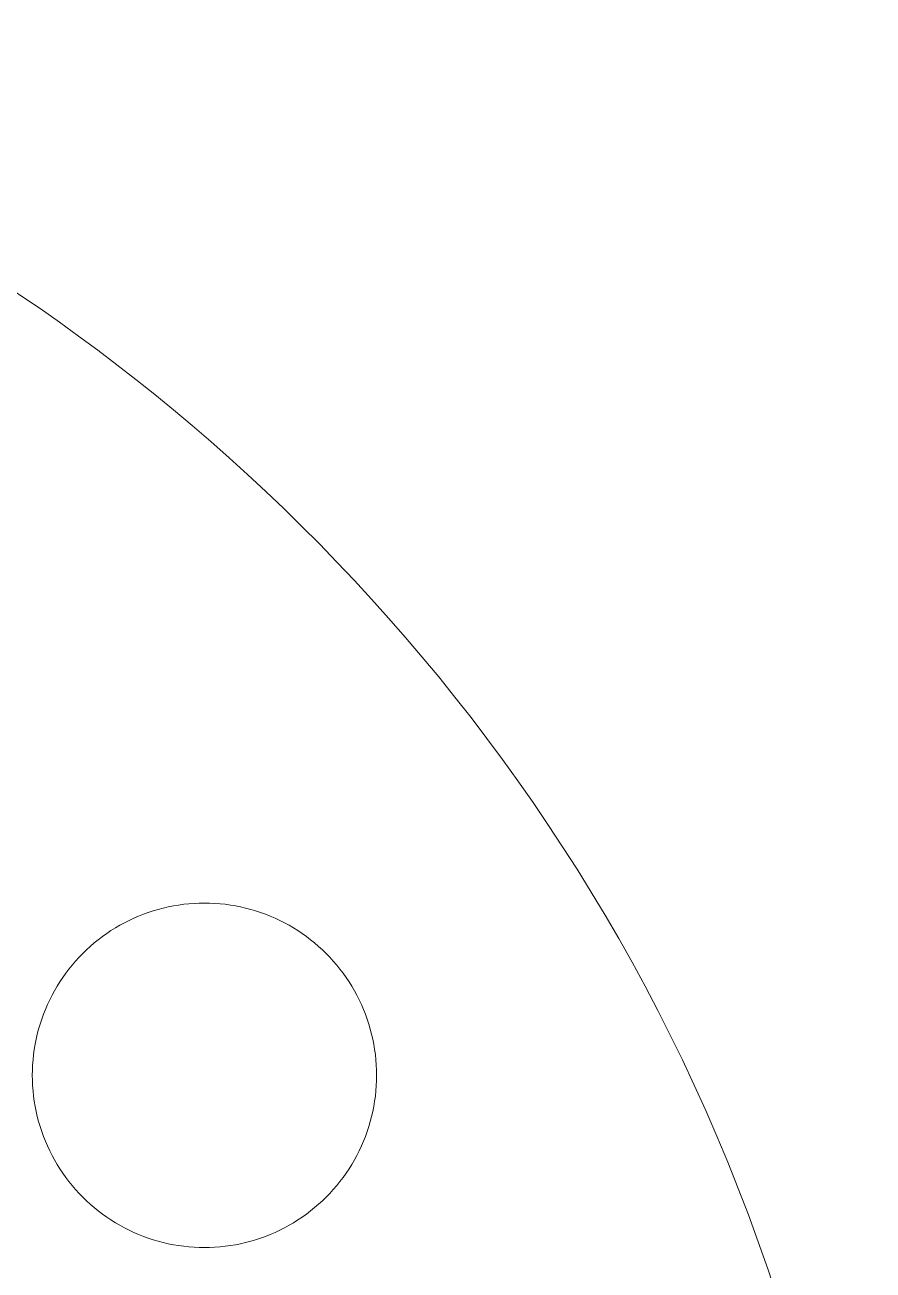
# Model space of a CAD drawing. Header units: millimetres. Extents: x -265 to 308, y -361 to 246.
# Drawn here: x 123.4 to 177.6, y 8 to 87.5 of the extents above; entities that cross this region are included whole.
import ezdxf

# ---------------------------------------------------------------- set-up
doc = ezdxf.new("R2010")
doc.units = ezdxf.units.MM
doc.header["$MEASUREMENT"] = 0
doc.layers.add('Layer 1', color=7, linetype='Continuous')

msp = doc.modelspace()

# ---------------------------------------------------------------- linework, layer by layer
at = {"layer": 'Layer 1', "lineweight": 9}
for points, knots in [([(176.4115, -52.0856), (176.4115, -52.0856), (154.8402, -52.0856), (154.8402, -52.0856), (154.8402, -52.0856), (154.8402, -52.0856), (154.8402, -52.0856), (154.8402, -52.0856), (154.8402, -52.0856), (154.8402, -52.0856), (154.8402, -56.5855), (154.8402, -56.5855), (154.8402, -56.5855), (154.8402, -56.5855), (119.8402, -56.5855), (119.8402, -56.5855), (119.8402, -56.5855), (119.8402, -56.5855), (119.8402, -52.0856), (119.8402, -52.0856), (119.8402, -52.0856), (119.8402, -52.0856), (119.8402, -52.0856), (119.8402, -52.0856), (119.8402, -52.0856), (119.8402, -52.0856), (88.4726, -52.0856), (88.4726, -52.0856), (88.4726, -52.0856), (88.4726, -52.0856), (88.4726, -52.0856), (88.4726, -52.0856), (88.4726, -52.0856), (106.4712, -36.9159), (114.4577, -12.9439), (109.1536, 9.9894), (109.1536, 9.9894), (103.8495, 32.9227), (86.4406, 50.8796), (63.6091, 56.606), (63.6091, 56.606), (63.6091, 56.606), (63.6091, 56.606), (63.6091, 56.606), (63.6091, 56.606), (58.0731, 59.678), (54.7308, 65.5982), (54.9605, 71.9253), (54.9605, 71.9253), (55.1902, 78.2524), (59.028, 83.9492), (64.7723, 86.6117), (64.7723, 86.6117), (64.7723, 86.6117), (64.7723, 86.6117), (64.7723, 86.6117), (64.7723, 86.6117), (64.7723, 86.6117), (65.7051, 86.797), (65.7051, 86.797), (65.7051, 86.797), (65.7051, 86.797), (66.6539, 86.9607), (66.6539, 86.9607), (66.6539, 86.9607), (66.6539, 86.9607), (67.6182, 87.1031), (67.6182, 87.1031), (67.6182, 87.1031), (67.6182, 87.1031), (68.5978, 87.2239), (68.5978, 87.2239), (68.5978, 87.2239), (68.5978, 87.2239), (69.5923, 87.3234), (69.5923, 87.3234), (69.5923, 87.3234), (69.5923, 87.3234), (70.6011, 87.4014), (70.6011, 87.4014), (70.6011, 87.4014), (70.6011, 87.4014), (71.6239, 87.4582), (71.6239, 87.4582), (71.6239, 87.4582), (71.6239, 87.4582), (72.6603, 87.4937), (72.6603, 87.4937), (72.6603, 87.4937), (72.6603, 87.4937), (73.7098, 87.5078), (73.7098, 87.5078), (73.7098, 87.5078), (73.7098, 87.5078), (74.7722, 87.5008), (74.7722, 87.5008), (74.7722, 87.5008), (74.7722, 87.5008), (75.847, 87.4726), (75.847, 87.4726), (75.847, 87.4726), (75.847, 87.4726), (76.9337, 87.4231), (76.9337, 87.4231), (76.9337, 87.4231), (76.9337, 87.4231), (78.032, 87.3527), (78.032, 87.3527), (78.032, 87.3527), (78.032, 87.3527), (79.1415, 87.261), (79.1415, 87.261), (79.1415, 87.261), (79.1415, 87.261), (80.2617, 87.1485), (80.2617, 87.1485), (80.2617, 87.1485), (80.2617, 87.1485), (81.3923, 87.0148), (81.3923, 87.0148), (81.3923, 87.0148), (81.3923, 87.0148), (82.5329, 86.8603), (82.5329, 86.8603), (82.5329, 86.8603), (82.5329, 86.8603), (83.683, 86.6847), (83.683, 86.6847), (83.683, 86.6847), (83.683, 86.6847), (84.8422, 86.4883), (84.8422, 86.4883), (84.8422, 86.4883), (84.8422, 86.4883), (86.0102, 86.2709), (86.0102, 86.2709), (86.0102, 86.2709), (86.0102, 86.2709), (87.1865, 86.0329), (87.1865, 86.0329), (87.1865, 86.0329), (87.1865, 86.0329), (88.3708, 85.7739), (88.3708, 85.7739), (88.3708, 85.7739), (88.3708, 85.7739), (89.5626, 85.4943), (89.5626, 85.4943), (89.5626, 85.4943), (89.5626, 85.4943), (90.7615, 85.194), (90.7615, 85.194), (90.7615, 85.194), (90.7615, 85.194), (91.9672, 84.8729), (91.9672, 84.8729), (91.9672, 84.8729), (91.9672, 84.8729), (93.1791, 84.5312), (93.1791, 84.5312), (93.1791, 84.5312), (93.1791, 84.5312), (94.397, 84.169), (94.397, 84.169), (94.397, 84.169), (94.397, 84.169), (95.6204, 83.786), (95.6204, 83.786), (95.6204, 83.786), (95.6204, 83.786), (96.8489, 83.3827), (96.8489, 83.3827), (96.8489, 83.3827), (96.8489, 83.3827), (98.0821, 82.9588), (98.0821, 82.9588), (98.0821, 82.9588), (98.0821, 82.9588), (99.3196, 82.5144), (99.3196, 82.5144), (99.3196, 82.5144), (99.3196, 82.5144), (100.561, 82.0497), (100.561, 82.0497), (100.561, 82.0497), (100.561, 82.0497), (101.806, 81.5646), (101.806, 81.5646), (101.806, 81.5646), (101.806, 81.5646), (103.0539, 81.0591), (103.0539, 81.0591), (103.0539, 81.0591), (103.0539, 81.0591), (104.3046, 80.5333), (104.3046, 80.5333), (104.3046, 80.5333), (104.3046, 80.5333), (105.5575, 79.9872), (105.5575, 79.9872), (105.5575, 79.9872), (105.5575, 79.9872), (106.8123, 79.4209), (106.8123, 79.4209), (106.8123, 79.4209), (106.8123, 79.4209), (108.0686, 78.8344), (108.0686, 78.8344), (108.0686, 78.8344), (108.0686, 78.8344), (109.326, 78.2277), (109.326, 78.2277), (109.326, 78.2277), (109.326, 78.2277), (110.584, 77.6009), (110.584, 77.6009), (110.584, 77.6009), (110.584, 77.6009), (111.8423, 76.954), (111.8423, 76.954), (111.8423, 76.954), (111.8423, 76.954), (113.1004, 76.287), (113.1004, 76.287), (113.1004, 76.287), (113.1004, 76.287), (114.358, 75.6001), (114.358, 75.6001), (114.358, 75.6001), (114.358, 75.6001), (115.6145, 74.8931), (115.6145, 74.8931), (115.6145, 74.8931), (115.6145, 74.8931), (116.8698, 74.1662), (116.8698, 74.1662), (116.8698, 74.1662), (116.8698, 74.1662), (118.1233, 73.4195), (118.1233, 73.4195), (118.1233, 73.4195), (118.1233, 73.4195), (119.3747, 72.6527), (119.3747, 72.6527), (119.3747, 72.6527), (119.3747, 72.6527), (120.6234, 71.8662), (120.6234, 71.8662), (120.6234, 71.8662), (120.6234, 71.8662), (121.8692, 71.0598), (121.8692, 71.0598), (121.8692, 71.0598), (121.8692, 71.0598), (123.1116, 70.2338), (123.1116, 70.2338), (123.1116, 70.2338), (123.1116, 70.2338), (124.3503, 69.388), (124.3503, 69.388), (124.3503, 69.388), (124.3503, 69.388), (125.5847, 68.5225), (125.5847, 68.5225), (125.5847, 68.5225), (125.5847, 68.5225), (126.8146, 67.6374), (126.8146, 67.6374), (126.8146, 67.6374), (126.8146, 67.6374), (128.0394, 66.7326), (128.0394, 66.7326), (128.0394, 66.7326), (128.0394, 66.7326), (129.2588, 65.8083), (129.2588, 65.8083), (129.2588, 65.8083), (129.2588, 65.8083), (130.4725, 64.8643), (130.4725, 64.8643), (130.4725, 64.8643), (130.4725, 64.8643), (131.6799, 63.9009), (131.6799, 63.9009), (131.6799, 63.9009), (131.6799, 63.9009), (132.8808, 62.9181), (132.8808, 62.9181), (132.8808, 62.9181), (132.8808, 62.9181), (134.0746, 61.9158), (134.0746, 61.9158), (134.0746, 61.9158), (134.0746, 61.9158), (135.261, 60.8941), (135.261, 60.8941), (135.261, 60.8941), (135.261, 60.8941), (136.4396, 59.8531), (136.4396, 59.8531), (136.4396, 59.8531), (136.4396, 59.8531), (137.6099, 58.7926), (137.6099, 58.7926), (137.6099, 58.7926), (137.6099, 58.7926), (138.7717, 57.7129), (138.7717, 57.7129), (138.7717, 57.7129), (138.7717, 57.7129), (139.9243, 56.614), (139.9243, 56.614), (139.9243, 56.614), (139.9243, 56.614), (141.0676, 55.4959), (141.0676, 55.4959), (141.0676, 55.4959), (141.0676, 55.4959), (142.201, 54.3585), (142.201, 54.3585), (142.201, 54.3585), (142.201, 54.3585), (143.3241, 53.202), (143.3241, 53.202), (143.3241, 53.202), (143.3241, 53.202), (144.4366, 52.0265), (144.4366, 52.0265), (144.4366, 52.0265), (144.4366, 52.0265), (145.5381, 50.8319), (145.5381, 50.8319), (145.5381, 50.8319), (145.5381, 50.8319), (146.628, 49.6183), (146.628, 49.6183), (146.628, 49.6183), (146.628, 49.6183), (147.7062, 48.3856), (147.7062, 48.3856), (147.7062, 48.3856), (147.7062, 48.3856), (148.772, 47.1339), (148.772, 47.1339), (148.772, 47.1339), (148.772, 47.1339), (149.8252, 45.8634), (149.8252, 45.8634), (149.8252, 45.8634), (149.8252, 45.8634), (150.8653, 44.574), (150.8653, 44.574), (150.8653, 44.574), (150.8653, 44.574), (151.8919, 43.2658), (151.8919, 43.2658), (151.8919, 43.2658), (151.8919, 43.2658), (152.9046, 41.9386), (152.9046, 41.9386), (152.9046, 41.9386), (152.9046, 41.9386), (153.9031, 40.5928), (153.9031, 40.5928), (153.9031, 40.5928), (153.9031, 40.5928), (154.8869, 39.2282), (154.8869, 39.2282), (154.8869, 39.2282), (154.8869, 39.2282), (155.8555, 37.8449), (155.8555, 37.8449), (155.8555, 37.8449), (155.8555, 37.8449), (156.8087, 36.4429), (156.8087, 36.4429), (156.8087, 36.4429), (156.8087, 36.4429), (157.746, 35.0224), (157.746, 35.0224), (157.746, 35.0224), (157.746, 35.0224), (158.6669, 33.5832), (158.6669, 33.5832), (158.6669, 33.5832), (158.6669, 33.5832), (159.5711, 32.1254), (159.5711, 32.1254), (159.5711, 32.1254), (159.5711, 32.1254), (160.4582, 30.6492), (160.4582, 30.6492), (160.4582, 30.6492), (160.4582, 30.6492), (161.3278, 29.1544), (161.3278, 29.1544), (161.3278, 29.1544), (161.3278, 29.1544), (162.1795, 27.6413), (162.1795, 27.6413), (162.1795, 27.6413), (162.1795, 27.6413), (163.0128, 26.1096), (163.0128, 26.1096), (163.0128, 26.1096), (163.0128, 26.1096), (163.8274, 24.5596), (163.8274, 24.5596), (163.8274, 24.5596), (163.8274, 24.5596), (164.6229, 22.9914), (164.6229, 22.9914), (164.6229, 22.9914), (164.6229, 22.9914), (165.3989, 21.4047), (165.3989, 21.4047), (165.3989, 21.4047), (165.3989, 21.4047), (166.1548, 19.7998), (166.1548, 19.7998), (166.1548, 19.7998), (166.1548, 19.7998), (166.8904, 18.1768), (166.8904, 18.1768), (166.8904, 18.1768), (166.8904, 18.1768), (167.6053, 16.5354), (167.6053, 16.5354), (167.6053, 16.5354), (167.6053, 16.5354), (168.2991, 14.876), (168.2991, 14.876), (168.2991, 14.876), (168.2991, 14.876), (168.9712, 13.1984), (168.9712, 13.1984), (168.9712, 13.1984), (168.9712, 13.1984), (169.6214, 11.5028), (169.6214, 11.5028), (169.6214, 11.5028), (169.6214, 11.5028), (170.2492, 9.7891), (170.2492, 9.7891), (170.2492, 9.7891), (170.2492, 9.7891), (170.8542, 8.0574), (170.8542, 8.0574), (170.8542, 8.0574), (170.8542, 8.0574), (171.4361, 6.3078), (171.4361, 6.3078), (171.4361, 6.3078), (171.4361, 6.3078), (171.9944, 4.5402), (171.9944, 4.5402), (171.9944, 4.5402), (171.9944, 4.5402), (172.5287, 2.7547), (172.5287, 2.7547), (172.5287, 2.7547), (172.5287, 2.7547), (173.0386, 0.9513), (173.0386, 0.9513), (173.0386, 0.9513), (173.0386, 0.9513), (173.5237, -0.87), (173.5237, -0.87), (173.5237, -0.87), (173.5237, -0.87), (173.9837, -2.709), (173.9837, -2.709), (173.9837, -2.709), (173.9837, -2.709), (174.418, -4.5657), (174.418, -4.5657), (174.418, -4.5657), (174.418, -4.5657), (174.8263, -6.44), (174.8263, -6.44), (174.8263, -6.44), (174.8263, -6.44), (175.2082, -8.3323), (175.2082, -8.3323), (175.2082, -8.3323), (175.2082, -8.3323), (175.5633, -10.242), (175.5633, -10.242), (175.5633, -10.242), (175.5633, -10.242), (175.8911, -12.1693), (175.8911, -12.1693), (175.8911, -12.1693), (175.8911, -12.1693), (176.1914, -14.1142), (176.1914, -14.1142), (176.1914, -14.1142), (176.1914, -14.1142), (176.4636, -16.0768), (176.4636, -16.0768), (176.4636, -16.0768), (176.4636, -16.0768), (176.7074, -18.0567), (176.7074, -18.0567), (176.7074, -18.0567), (176.7074, -18.0567), (176.9223, -20.0541), (176.9223, -20.0541), (176.9223, -20.0541), (176.9223, -20.0541), (177.108, -22.0689), (177.108, -22.0689), (177.108, -22.0689), (177.108, -22.0689), (177.2641, -24.1012), (177.2641, -24.1012), (177.2641, -24.1012), (177.2641, -24.1012), (177.3901, -26.1508), (177.3901, -26.1508), (177.3901, -26.1508), (177.3901, -26.1508), (177.4856, -28.2177), (177.4856, -28.2177), (177.4856, -28.2177), (177.4856, -28.2177), (177.5503, -30.3019), (177.5503, -30.3019), (177.5503, -30.3019), (177.5503, -30.3019), (177.5838, -32.4032), (177.5838, -32.4032), (177.5838, -32.4032), (177.5838, -32.4032), (177.5856, -34.5218), (177.5856, -34.5218), (177.5856, -34.5218), (177.5856, -34.5218), (177.5553, -36.6575), (177.5553, -36.6575), (177.5553, -36.6575), (177.5553, -36.6575), (177.4925, -38.8105), (177.4925, -38.8105), (177.4925, -38.8105), (177.4925, -38.8105), (177.397, -40.9805), (177.397, -40.9805), (177.397, -40.9805), (177.397, -40.9805), (177.2681, -43.1675), (177.2681, -43.1675), (177.2681, -43.1675), (177.2681, -43.1675), (177.1055, -45.3716), (177.1055, -45.3716), (177.1055, -45.3716), (177.1055, -45.3716), (176.9087, -47.5927), (176.9087, -47.5927), (176.9087, -47.5927), (176.9087, -47.5927), (176.6776, -49.8307), (176.6776, -49.8307), (176.6776, -49.8307), (176.6776, -49.8307), (176.4115, -52.0856), (176.4115, -52.0856)], [0, 0, 0, 0, 0.006993, 0.006993, 0.006993, 0.006993, 0.013986, 0.013986, 0.013986, 0.013986, 0.020979, 0.020979, 0.020979, 0.020979, 0.027972, 0.027972, 0.027972, 0.027972, 0.034965, 0.034965, 0.034965, 0.034965, 0.041958, 0.041958, 0.041958, 0.041958, 0.048951, 0.048951, 0.048951, 0.048951, 0.0559441, 0.0559441, 0.0559441, 0.0559441, 0.0629371, 0.0629371, 0.0629371, 0.0629371, 0.0699301, 0.0699301, 0.0699301, 0.0699301, 0.0769231, 0.0769231, 0.0769231, 0.0769231, 0.0839161, 0.0839161, 0.0839161, 0.0839161, 0.0909091, 0.0909091, 0.0909091, 0.0909091, 0.0979021, 0.0979021, 0.0979021, 0.0979021, 0.1048951, 0.1048951, 0.1048951, 0.1048951, 0.1118881, 0.1118881, 0.1118881, 0.1118881, 0.1188811, 0.1188811, 0.1188811, 0.1188811, 0.1258741, 0.1258741, 0.1258741, 0.1258741, 0.1328671, 0.1328671, 0.1328671, 0.1328671, 0.1398601, 0.1398601, 0.1398601, 0.1398601, 0.1468531, 0.1468531, 0.1468531, 0.1468531, 0.1538462, 0.1538462, 0.1538462, 0.1538462, 0.1608392, 0.1608392, 0.1608392, 0.1608392, 0.1678322, 0.1678322, 0.1678322, 0.1678322, 0.1748252, 0.1748252, 0.1748252, 0.1748252, 0.1818182, 0.1818182, 0.1818182, 0.1818182, 0.1888112, 0.1888112, 0.1888112, 0.1888112, 0.1958042, 0.1958042, 0.1958042, 0.1958042, 0.2027972, 0.2027972, 0.2027972, 0.2027972, 0.2097902, 0.2097902, 0.2097902, 0.2097902, 0.2167832, 0.2167832, 0.2167832, 0.2167832, 0.2237762, 0.2237762, 0.2237762, 0.2237762, 0.2307692, 0.2307692, 0.2307692, 0.2307692, 0.2377622, 0.2377622, 0.2377622, 0.2377622, 0.2447552, 0.2447552, 0.2447552, 0.2447552, 0.2517483, 0.2517483, 0.2517483, 0.2517483, 0.2587413, 0.2587413, 0.2587413, 0.2587413, 0.2657343, 0.2657343, 0.2657343, 0.2657343, 0.2727273, 0.2727273, 0.2727273, 0.2727273, 0.2797203, 0.2797203, 0.2797203, 0.2797203, 0.2867133, 0.2867133, 0.2867133, 0.2867133, 0.2937063, 0.2937063, 0.2937063, 0.2937063, 0.3006993, 0.3006993, 0.3006993, 0.3006993, 0.3076923, 0.3076923, 0.3076923, 0.3076923, 0.3146853, 0.3146853, 0.3146853, 0.3146853, 0.3216783, 0.3216783, 0.3216783, 0.3216783, 0.3286713, 0.3286713, 0.3286713, 0.3286713, 0.3356643, 0.3356643, 0.3356643, 0.3356643, 0.3426573, 0.3426573, 0.3426573, 0.3426573, 0.3496503, 0.3496503, 0.3496503, 0.3496503, 0.3566434, 0.3566434, 0.3566434, 0.3566434, 0.3636364, 0.3636364, 0.3636364, 0.3636364, 0.3706294, 0.3706294, 0.3706294, 0.3706294, 0.3776224, 0.3776224, 0.3776224, 0.3776224, 0.3846154, 0.3846154, 0.3846154, 0.3846154, 0.3916084, 0.3916084, 0.3916084, 0.3916084, 0.3986014, 0.3986014, 0.3986014, 0.3986014, 0.4055944, 0.4055944, 0.4055944, 0.4055944, 0.4125874, 0.4125874, 0.4125874, 0.4125874, 0.4195804, 0.4195804, 0.4195804, 0.4195804, 0.4265734, 0.4265734, 0.4265734, 0.4265734, 0.4335664, 0.4335664, 0.4335664, 0.4335664, 0.4405594, 0.4405594, 0.4405594, 0.4405594, 0.4475524, 0.4475524, 0.4475524, 0.4475524, 0.4545455, 0.4545455, 0.4545455, 0.4545455, 0.4615385, 0.4615385, 0.4615385, 0.4615385, 0.4685315, 0.4685315, 0.4685315, 0.4685315, 0.4755245, 0.4755245, 0.4755245, 0.4755245, 0.4825175, 0.4825175, 0.4825175, 0.4825175, 0.4895105, 0.4895105, 0.4895105, 0.4895105, 0.4965035, 0.4965035, 0.4965035, 0.4965035, 0.5034965, 0.5034965, 0.5034965, 0.5034965, 0.5104895, 0.5104895, 0.5104895, 0.5104895, 0.5174825, 0.5174825, 0.5174825, 0.5174825, 0.5244755, 0.5244755, 0.5244755, 0.5244755, 0.5314685, 0.5314685, 0.5314685, 0.5314685, 0.5384615, 0.5384615, 0.5384615, 0.5384615, 0.5454545, 0.5454545, 0.5454545, 0.5454545, 0.5524476, 0.5524476, 0.5524476, 0.5524476, 0.5594406, 0.5594406, 0.5594406, 0.5594406, 0.5664336, 0.5664336, 0.5664336, 0.5664336, 0.5734266, 0.5734266, 0.5734266, 0.5734266, 0.5804196, 0.5804196, 0.5804196, 0.5804196, 0.5874126, 0.5874126, 0.5874126, 0.5874126, 0.5944056, 0.5944056, 0.5944056, 0.5944056, 0.6013986, 0.6013986, 0.6013986, 0.6013986, 0.6083916, 0.6083916, 0.6083916, 0.6083916, 0.6153846, 0.6153846, 0.6153846, 0.6153846, 0.6223776, 0.6223776, 0.6223776, 0.6223776, 0.6293706, 0.6293706, 0.6293706, 0.6293706, 0.6363636, 0.6363636, 0.6363636, 0.6363636, 0.6433566, 0.6433566, 0.6433566, 0.6433566, 0.6503497, 0.6503497, 0.6503497, 0.6503497, 0.6573427, 0.6573427, 0.6573427, 0.6573427, 0.6643357, 0.6643357, 0.6643357, 0.6643357, 0.6713287, 0.6713287, 0.6713287, 0.6713287, 0.6783217, 0.6783217, 0.6783217, 0.6783217, 0.6853147, 0.6853147, 0.6853147, 0.6853147, 0.6923077, 0.6923077, 0.6923077, 0.6923077, 0.6993007, 0.6993007, 0.6993007, 0.6993007, 0.7062937, 0.7062937, 0.7062937, 0.7062937, 0.7132867, 0.7132867, 0.7132867, 0.7132867, 0.7202797, 0.7202797, 0.7202797, 0.7202797, 0.7272727, 0.7272727, 0.7272727, 0.7272727, 0.7342657, 0.7342657, 0.7342657, 0.7342657, 0.7412587, 0.7412587, 0.7412587, 0.7412587, 0.7482517, 0.7482517, 0.7482517, 0.7482517, 0.7552448, 0.7552448, 0.7552448, 0.7552448, 0.7622378, 0.7622378, 0.7622378, 0.7622378, 0.7692308, 0.7692308, 0.7692308, 0.7692308, 0.7762238, 0.7762238, 0.7762238, 0.7762238, 0.7832168, 0.7832168, 0.7832168, 0.7832168, 0.7902098, 0.7902098, 0.7902098, 0.7902098, 0.7972028, 0.7972028, 0.7972028, 0.7972028, 0.8041958, 0.8041958, 0.8041958, 0.8041958, 0.8111888, 0.8111888, 0.8111888, 0.8111888, 0.8181818, 0.8181818, 0.8181818, 0.8181818, 0.8251748, 0.8251748, 0.8251748, 0.8251748, 0.8321678, 0.8321678, 0.8321678, 0.8321678, 0.8391608, 0.8391608, 0.8391608, 0.8391608, 0.8461538, 0.8461538, 0.8461538, 0.8461538, 0.8531469, 0.8531469, 0.8531469, 0.8531469, 0.8601399, 0.8601399, 0.8601399, 0.8601399, 0.8671329, 0.8671329, 0.8671329, 0.8671329, 0.8741259, 0.8741259, 0.8741259, 0.8741259, 0.8811189, 0.8811189, 0.8811189, 0.8811189, 0.8881119, 0.8881119, 0.8881119, 0.8881119, 0.8951049, 0.8951049, 0.8951049, 0.8951049, 0.9020979, 0.9020979, 0.9020979, 0.9020979, 0.9090909, 0.9090909, 0.9090909, 0.9090909, 0.9160839, 0.9160839, 0.9160839, 0.9160839, 0.9230769, 0.9230769, 0.9230769, 0.9230769, 0.9300699, 0.9300699, 0.9300699, 0.9300699, 0.9370629, 0.9370629, 0.9370629, 0.9370629, 0.9440559, 0.9440559, 0.9440559, 0.9440559, 0.951049, 0.951049, 0.951049, 0.951049, 0.958042, 0.958042, 0.958042, 0.958042, 0.965035, 0.965035, 0.965035, 0.965035, 0.972028, 0.972028, 0.972028, 0.972028, 0.979021, 0.979021, 0.979021, 0.979021, 0.986014, 0.986014, 0.986014, 0.986014, 1, 1, 1, 1]), ([(145.857, 20.425), (145.857, 20.425), (145.852, 20.7571), (145.852, 20.7571), (145.852, 20.7571), (145.852, 20.7571), (145.837, 21.089), (145.837, 21.089), (145.837, 21.089), (145.837, 21.089), (145.8119, 21.4204), (145.8119, 21.4204), (145.8119, 21.4204), (145.8119, 21.4204), (145.7768, 21.7508), (145.7768, 21.7508), (145.7768, 21.7508), (145.7768, 21.7508), (145.7318, 22.08), (145.7318, 22.08), (145.7318, 22.08), (145.7318, 22.08), (145.6769, 22.4077), (145.6769, 22.4077), (145.6769, 22.4077), (145.6769, 22.4077), (145.612, 22.7335), (145.612, 22.7335), (145.612, 22.7335), (145.612, 22.7335), (145.5374, 23.0574), (145.5374, 23.0574), (145.5374, 23.0574), (145.5374, 23.0574), (145.453, 23.3788), (145.453, 23.3788), (145.453, 23.3788), (145.453, 23.3788), (145.3589, 23.6974), (145.3589, 23.6974), (145.3589, 23.6974), (145.3589, 23.6974), (145.2554, 24.0131), (145.2554, 24.0131), (145.2554, 24.0131), (145.2554, 24.0131), (145.1422, 24.3256), (145.1422, 24.3256), (145.1422, 24.3256), (145.1422, 24.3256), (145.0197, 24.6344), (145.0197, 24.6344), (145.0197, 24.6344), (145.0197, 24.6344), (144.8879, 24.9395), (144.8879, 24.9395), (144.8879, 24.9395), (144.8879, 24.9395), (144.747, 25.2404), (144.747, 25.2404), (144.747, 25.2404), (144.747, 25.2404), (144.597, 25.5369), (144.597, 25.5369), (144.597, 25.5369), (144.597, 25.5369), (144.4382, 25.8288), (144.4382, 25.8288), (144.4382, 25.8288), (144.4382, 25.8288), (144.2706, 26.1156), (144.2706, 26.1156), (144.2706, 26.1156), (144.2706, 26.1156), (144.0945, 26.3974), (144.0945, 26.3974), (144.0945, 26.3974), (144.0945, 26.3974), (143.9098, 26.6736), (143.9098, 26.6736), (143.9098, 26.6736), (143.9098, 26.6736), (143.717, 26.9442), (143.717, 26.9442), (143.717, 26.9442), (143.717, 26.9442), (143.516, 27.2088), (143.516, 27.2088), (143.516, 27.2088), (143.516, 27.2088), (143.3072, 27.4673), (143.3072, 27.4673), (143.3072, 27.4673), (143.3072, 27.4673), (143.0906, 27.7193), (143.0906, 27.7193), (143.0906, 27.7193), (143.0906, 27.7193), (142.8666, 27.9646), (142.8666, 27.9646), (142.8666, 27.9646), (142.8666, 27.9646), (142.6352, 28.203), (142.6352, 28.203), (142.6352, 28.203), (142.6352, 28.203), (142.3967, 28.4345), (142.3967, 28.4345), (142.3967, 28.4345), (142.3967, 28.4345), (142.1514, 28.6585), (142.1514, 28.6585), (142.1514, 28.6585), (142.1514, 28.6585), (141.8994, 28.875), (141.8994, 28.875), (141.8994, 28.875), (141.8994, 28.875), (141.6409, 29.0839), (141.6409, 29.0839), (141.6409, 29.0839), (141.6409, 29.0839), (141.3763, 29.2848), (141.3763, 29.2848), (141.3763, 29.2848), (141.3763, 29.2848), (141.1058, 29.4777), (141.1058, 29.4777), (141.1058, 29.4777), (141.1058, 29.4777), (140.8295, 29.6624), (140.8295, 29.6624), (140.8295, 29.6624), (140.8295, 29.6624), (140.5477, 29.8385), (140.5477, 29.8385), (140.5477, 29.8385), (140.5477, 29.8385), (140.2609, 30.0061), (140.2609, 30.0061), (140.2609, 30.0061), (140.2609, 30.0061), (139.969, 30.1649), (139.969, 30.1649), (139.969, 30.1649), (139.969, 30.1649), (139.6725, 30.3148), (139.6725, 30.3148), (139.6725, 30.3148), (139.6725, 30.3148), (139.3716, 30.4558), (139.3716, 30.4558), (139.3716, 30.4558), (139.3716, 30.4558), (139.0666, 30.5875), (139.0666, 30.5875), (139.0666, 30.5875), (139.0666, 30.5875), (138.7577, 30.7101), (138.7577, 30.7101), (138.7577, 30.7101), (138.7577, 30.7101), (138.4452, 30.8233), (138.4452, 30.8233), (138.4452, 30.8233), (138.4452, 30.8233), (138.1296, 30.9268), (138.1296, 30.9268), (138.1296, 30.9268), (138.1296, 30.9268), (137.8109, 31.0209), (137.8109, 31.0209), (137.8109, 31.0209), (137.8109, 31.0209), (137.4895, 31.1052), (137.4895, 31.1052), (137.4895, 31.1052), (137.4895, 31.1052), (137.1657, 31.18), (137.1657, 31.18), (137.1657, 31.18), (137.1657, 31.18), (136.8398, 31.2448), (136.8398, 31.2448), (136.8398, 31.2448), (136.8398, 31.2448), (136.5121, 31.2997), (136.5121, 31.2997), (136.5121, 31.2997), (136.5121, 31.2997), (136.1829, 31.3447), (136.1829, 31.3447), (136.1829, 31.3447), (136.1829, 31.3447), (135.8525, 31.3798), (135.8525, 31.3798), (135.8525, 31.3798), (135.8525, 31.3798), (135.5212, 31.4048), (135.5212, 31.4048), (135.5212, 31.4048), (135.5212, 31.4048), (135.1893, 31.4199), (135.1893, 31.4199), (135.1893, 31.4199), (135.1893, 31.4199), (134.857, 31.425), (134.857, 31.425), (134.857, 31.425), (134.857, 31.425), (134.5248, 31.4199), (134.5248, 31.4199), (134.5248, 31.4199), (134.5248, 31.4199), (134.1929, 31.4048), (134.1929, 31.4048), (134.1929, 31.4048), (134.1929, 31.4048), (133.8616, 31.3798), (133.8616, 31.3798), (133.8616, 31.3798), (133.8616, 31.3798), (133.5311, 31.3447), (133.5311, 31.3447), (133.5311, 31.3447), (133.5311, 31.3447), (133.2019, 31.2997), (133.2019, 31.2997), (133.2019, 31.2997), (133.2019, 31.2997), (132.8743, 31.2448), (132.8743, 31.2448), (132.8743, 31.2448), (132.8743, 31.2448), (132.5483, 31.18), (132.5483, 31.18), (132.5483, 31.18), (132.5483, 31.18), (132.2245, 31.1052), (132.2245, 31.1052), (132.2245, 31.1052), (132.2245, 31.1052), (131.9032, 31.0209), (131.9032, 31.0209), (131.9032, 31.0209), (131.9032, 31.0209), (131.5845, 30.9268), (131.5845, 30.9268), (131.5845, 30.9268), (131.5845, 30.9268), (131.2688, 30.8233), (131.2688, 30.8233), (131.2688, 30.8233), (131.2688, 30.8233), (130.9563, 30.7101), (130.9563, 30.7101), (130.9563, 30.7101), (130.9563, 30.7101), (130.6475, 30.5875), (130.6475, 30.5875), (130.6475, 30.5875), (130.6475, 30.5875), (130.3425, 30.4558), (130.3425, 30.4558), (130.3425, 30.4558), (130.3425, 30.4558), (130.0416, 30.3148), (130.0416, 30.3148), (130.0416, 30.3148), (130.0416, 30.3148), (129.7451, 30.1649), (129.7451, 30.1649), (129.7451, 30.1649), (129.7451, 30.1649), (129.4532, 30.0061), (129.4532, 30.0061), (129.4532, 30.0061), (129.4532, 30.0061), (129.1663, 29.8385), (129.1663, 29.8385), (129.1663, 29.8385), (129.1663, 29.8385), (128.8846, 29.6624), (128.8846, 29.6624), (128.8846, 29.6624), (128.8846, 29.6624), (128.6083, 29.4777), (128.6083, 29.4777), (128.6083, 29.4777), (128.6083, 29.4777), (128.3378, 29.2848), (128.3378, 29.2848), (128.3378, 29.2848), (128.3378, 29.2848), (128.0731, 29.0839), (128.0731, 29.0839), (128.0731, 29.0839), (128.0731, 29.0839), (127.8147, 28.875), (127.8147, 28.875), (127.8147, 28.875), (127.8147, 28.875), (127.5627, 28.6585), (127.5627, 28.6585), (127.5627, 28.6585), (127.5627, 28.6585), (127.3173, 28.4345), (127.3173, 28.4345), (127.3173, 28.4345), (127.3173, 28.4345), (127.0788, 28.203), (127.0788, 28.203), (127.0788, 28.203), (127.0788, 28.203), (126.8475, 27.9646), (126.8475, 27.9646), (126.8475, 27.9646), (126.8475, 27.9646), (126.6234, 27.7193), (126.6234, 27.7193), (126.6234, 27.7193), (126.6234, 27.7193), (126.4068, 27.4673), (126.4068, 27.4673), (126.4068, 27.4673), (126.4068, 27.4673), (126.198, 27.2088), (126.198, 27.2088), (126.198, 27.2088), (126.198, 27.2088), (125.9971, 26.9442), (125.9971, 26.9442), (125.9971, 26.9442), (125.9971, 26.9442), (125.8042, 26.6736), (125.8042, 26.6736), (125.8042, 26.6736), (125.8042, 26.6736), (125.6196, 26.3974), (125.6196, 26.3974), (125.6196, 26.3974), (125.6196, 26.3974), (125.4434, 26.1156), (125.4434, 26.1156), (125.4434, 26.1156), (125.4434, 26.1156), (125.2759, 25.8288), (125.2759, 25.8288), (125.2759, 25.8288), (125.2759, 25.8288), (125.117, 25.5369), (125.117, 25.5369), (125.117, 25.5369), (125.117, 25.5369), (124.9671, 25.2404), (124.9671, 25.2404), (124.9671, 25.2404), (124.9671, 25.2404), (124.8262, 24.9395), (124.8262, 24.9395), (124.8262, 24.9395), (124.8262, 24.9395), (124.6944, 24.6344), (124.6944, 24.6344), (124.6944, 24.6344), (124.6944, 24.6344), (124.5718, 24.3256), (124.5718, 24.3256), (124.5718, 24.3256), (124.5718, 24.3256), (124.4587, 24.0131), (124.4587, 24.0131), (124.4587, 24.0131), (124.4587, 24.0131), (124.3551, 23.6974), (124.3551, 23.6974), (124.3551, 23.6974), (124.3551, 23.6974), (124.261, 23.3788), (124.261, 23.3788), (124.261, 23.3788), (124.261, 23.3788), (124.1767, 23.0574), (124.1767, 23.0574), (124.1767, 23.0574), (124.1767, 23.0574), (124.102, 22.7335), (124.102, 22.7335), (124.102, 22.7335), (124.102, 22.7335), (124.0372, 22.4077), (124.0372, 22.4077), (124.0372, 22.4077), (124.0372, 22.4077), (123.9823, 22.08), (123.9823, 22.08), (123.9823, 22.08), (123.9823, 22.08), (123.9372, 21.7508), (123.9372, 21.7508), (123.9372, 21.7508), (123.9372, 21.7508), (123.9021, 21.4204), (123.9021, 21.4204), (123.9021, 21.4204), (123.9021, 21.4204), (123.8771, 21.089), (123.8771, 21.089), (123.8771, 21.089), (123.8771, 21.089), (123.862, 20.7571), (123.862, 20.7571), (123.862, 20.7571), (123.862, 20.7571), (123.857, 20.425), (123.857, 20.425), (123.857, 20.425), (123.857, 20.425), (123.862, 20.0927), (123.862, 20.0927), (123.862, 20.0927), (123.862, 20.0927), (123.8771, 19.7608), (123.8771, 19.7608), (123.8771, 19.7608), (123.8771, 19.7608), (123.9021, 19.4295), (123.9021, 19.4295), (123.9021, 19.4295), (123.9021, 19.4295), (123.9372, 19.099), (123.9372, 19.099), (123.9372, 19.099), (123.9372, 19.099), (123.9823, 18.7698), (123.9823, 18.7698), (123.9823, 18.7698), (123.9823, 18.7698), (124.0372, 18.4422), (124.0372, 18.4422), (124.0372, 18.4422), (124.0372, 18.4422), (124.102, 18.1162), (124.102, 18.1162), (124.102, 18.1162), (124.102, 18.1162), (124.1767, 17.7924), (124.1767, 17.7924), (124.1767, 17.7924), (124.1767, 17.7924), (124.261, 17.4711), (124.261, 17.4711), (124.261, 17.4711), (124.261, 17.4711), (124.3551, 17.1524), (124.3551, 17.1524), (124.3551, 17.1524), (124.3551, 17.1524), (124.4587, 16.8367), (124.4587, 16.8367), (124.4587, 16.8367), (124.4587, 16.8367), (124.5718, 16.5243), (124.5718, 16.5243), (124.5718, 16.5243), (124.5718, 16.5243), (124.6944, 16.2154), (124.6944, 16.2154), (124.6944, 16.2154), (124.6944, 16.2154), (124.8262, 15.9104), (124.8262, 15.9104), (124.8262, 15.9104), (124.8262, 15.9104), (124.9671, 15.6095), (124.9671, 15.6095), (124.9671, 15.6095), (124.9671, 15.6095), (125.117, 15.313), (125.117, 15.313), (125.117, 15.313), (125.117, 15.313), (125.2759, 15.0211), (125.2759, 15.0211), (125.2759, 15.0211), (125.2759, 15.0211), (125.4434, 14.7342), (125.4434, 14.7342), (125.4434, 14.7342), (125.4434, 14.7342), (125.6196, 14.4524), (125.6196, 14.4524), (125.6196, 14.4524), (125.6196, 14.4524), (125.8042, 14.1762), (125.8042, 14.1762), (125.8042, 14.1762), (125.8042, 14.1762), (125.9971, 13.9057), (125.9971, 13.9057), (125.9971, 13.9057), (125.9971, 13.9057), (126.198, 13.641), (126.198, 13.641), (126.198, 13.641), (126.198, 13.641), (126.4068, 13.3826), (126.4068, 13.3826), (126.4068, 13.3826), (126.4068, 13.3826), (126.6234, 13.1305), (126.6234, 13.1305), (126.6234, 13.1305), (126.6234, 13.1305), (126.8475, 12.8852), (126.8475, 12.8852), (126.8475, 12.8852), (126.8475, 12.8852), (127.0788, 12.6468), (127.0788, 12.6468), (127.0788, 12.6468), (127.0788, 12.6468), (127.3173, 12.4153), (127.3173, 12.4153), (127.3173, 12.4153), (127.3173, 12.4153), (127.5627, 12.1913), (127.5627, 12.1913), (127.5627, 12.1913), (127.5627, 12.1913), (127.8147, 11.9748), (127.8147, 11.9748), (127.8147, 11.9748), (127.8147, 11.9748), (128.0731, 11.7659), (128.0731, 11.7659), (128.0731, 11.7659), (128.0731, 11.7659), (128.3378, 11.565), (128.3378, 11.565), (128.3378, 11.565), (128.3378, 11.565), (128.6083, 11.3721), (128.6083, 11.3721), (128.6083, 11.3721), (128.6083, 11.3721), (128.8846, 11.1875), (128.8846, 11.1875), (128.8846, 11.1875), (128.8846, 11.1875), (129.1663, 11.0113), (129.1663, 11.0113), (129.1663, 11.0113), (129.1663, 11.0113), (129.4532, 10.8438), (129.4532, 10.8438), (129.4532, 10.8438), (129.4532, 10.8438), (129.7451, 10.6848), (129.7451, 10.6848), (129.7451, 10.6848), (129.7451, 10.6848), (130.0416, 10.5349), (130.0416, 10.5349), (130.0416, 10.5349), (130.0416, 10.5349), (130.3425, 10.3941), (130.3425, 10.3941), (130.3425, 10.3941), (130.3425, 10.3941), (130.6475, 10.2622), (130.6475, 10.2622), (130.6475, 10.2622), (130.6475, 10.2622), (130.9563, 10.1397), (130.9563, 10.1397), (130.9563, 10.1397), (130.9563, 10.1397), (131.2688, 10.0266), (131.2688, 10.0266), (131.2688, 10.0266), (131.2688, 10.0266), (131.5845, 9.923), (131.5845, 9.923), (131.5845, 9.923), (131.5845, 9.923), (131.9032, 9.8289), (131.9032, 9.8289), (131.9032, 9.8289), (131.9032, 9.8289), (132.2245, 9.7445), (132.2245, 9.7445), (132.2245, 9.7445), (132.2245, 9.7445), (132.5483, 9.6699), (132.5483, 9.6699), (132.5483, 9.6699), (132.5483, 9.6699), (132.8743, 9.6051), (132.8743, 9.6051), (132.8743, 9.6051), (132.8743, 9.6051), (133.2019, 9.5502), (133.2019, 9.5502), (133.2019, 9.5502), (133.2019, 9.5502), (133.5311, 9.5052), (133.5311, 9.5052), (133.5311, 9.5052), (133.5311, 9.5052), (133.8616, 9.47), (133.8616, 9.47), (133.8616, 9.47), (133.8616, 9.47), (134.1929, 9.445), (134.1929, 9.445), (134.1929, 9.445), (134.1929, 9.445), (134.5248, 9.43), (134.5248, 9.43), (134.5248, 9.43), (134.5248, 9.43), (134.857, 9.425), (134.857, 9.425), (134.857, 9.425), (134.857, 9.425), (135.1893, 9.43), (135.1893, 9.43), (135.1893, 9.43), (135.1893, 9.43), (135.5212, 9.445), (135.5212, 9.445), (135.5212, 9.445), (135.5212, 9.445), (135.8525, 9.47), (135.8525, 9.47), (135.8525, 9.47), (135.8525, 9.47), (136.1829, 9.5052), (136.1829, 9.5052), (136.1829, 9.5052), (136.1829, 9.5052), (136.5121, 9.5502), (136.5121, 9.5502), (136.5121, 9.5502), (136.5121, 9.5502), (136.8398, 9.6051), (136.8398, 9.6051), (136.8398, 9.6051), (136.8398, 9.6051), (137.1657, 9.6699), (137.1657, 9.6699), (137.1657, 9.6699), (137.1657, 9.6699), (137.4895, 9.7445), (137.4895, 9.7445), (137.4895, 9.7445), (137.4895, 9.7445), (137.8109, 9.8289), (137.8109, 9.8289), (137.8109, 9.8289), (137.8109, 9.8289), (138.1296, 9.923), (138.1296, 9.923), (138.1296, 9.923), (138.1296, 9.923), (138.4452, 10.0266), (138.4452, 10.0266), (138.4452, 10.0266), (138.4452, 10.0266), (138.7577, 10.1397), (138.7577, 10.1397), (138.7577, 10.1397), (138.7577, 10.1397), (139.0666, 10.2622), (139.0666, 10.2622), (139.0666, 10.2622), (139.0666, 10.2622), (139.3716, 10.3941), (139.3716, 10.3941), (139.3716, 10.3941), (139.3716, 10.3941), (139.6725, 10.5349), (139.6725, 10.5349), (139.6725, 10.5349), (139.6725, 10.5349), (139.969, 10.6848), (139.969, 10.6848), (139.969, 10.6848), (139.969, 10.6848), (140.2609, 10.8438), (140.2609, 10.8438), (140.2609, 10.8438), (140.2609, 10.8438), (140.5477, 11.0113), (140.5477, 11.0113), (140.5477, 11.0113), (140.5477, 11.0113), (140.8295, 11.1875), (140.8295, 11.1875), (140.8295, 11.1875), (140.8295, 11.1875), (141.1058, 11.3721), (141.1058, 11.3721), (141.1058, 11.3721), (141.1058, 11.3721), (141.3763, 11.565), (141.3763, 11.565), (141.3763, 11.565), (141.3763, 11.565), (141.6409, 11.7659), (141.6409, 11.7659), (141.6409, 11.7659), (141.6409, 11.7659), (141.8994, 11.9748), (141.8994, 11.9748), (141.8994, 11.9748), (141.8994, 11.9748), (142.1514, 12.1913), (142.1514, 12.1913), (142.1514, 12.1913), (142.1514, 12.1913), (142.3967, 12.4153), (142.3967, 12.4153), (142.3967, 12.4153), (142.3967, 12.4153), (142.6352, 12.6468), (142.6352, 12.6468), (142.6352, 12.6468), (142.6352, 12.6468), (142.8666, 12.8852), (142.8666, 12.8852), (142.8666, 12.8852), (142.8666, 12.8852), (143.0906, 13.1305), (143.0906, 13.1305), (143.0906, 13.1305), (143.0906, 13.1305), (143.3072, 13.3826), (143.3072, 13.3826), (143.3072, 13.3826), (143.3072, 13.3826), (143.516, 13.641), (143.516, 13.641), (143.516, 13.641), (143.516, 13.641), (143.717, 13.9057), (143.717, 13.9057), (143.717, 13.9057), (143.717, 13.9057), (143.9098, 14.1762), (143.9098, 14.1762), (143.9098, 14.1762), (143.9098, 14.1762), (144.0945, 14.4524), (144.0945, 14.4524), (144.0945, 14.4524), (144.0945, 14.4524), (144.2706, 14.7342), (144.2706, 14.7342), (144.2706, 14.7342), (144.2706, 14.7342), (144.4382, 15.0211), (144.4382, 15.0211), (144.4382, 15.0211), (144.4382, 15.0211), (144.597, 15.313), (144.597, 15.313), (144.597, 15.313), (144.597, 15.313), (144.747, 15.6095), (144.747, 15.6095), (144.747, 15.6095), (144.747, 15.6095), (144.8879, 15.9104), (144.8879, 15.9104), (144.8879, 15.9104), (144.8879, 15.9104), (145.0197, 16.2154), (145.0197, 16.2154), (145.0197, 16.2154), (145.0197, 16.2154), (145.1422, 16.5243), (145.1422, 16.5243), (145.1422, 16.5243), (145.1422, 16.5243), (145.2554, 16.8367), (145.2554, 16.8367), (145.2554, 16.8367), (145.2554, 16.8367), (145.3589, 17.1524), (145.3589, 17.1524), (145.3589, 17.1524), (145.3589, 17.1524), (145.453, 17.4711), (145.453, 17.4711), (145.453, 17.4711), (145.453, 17.4711), (145.5374, 17.7924), (145.5374, 17.7924), (145.5374, 17.7924), (145.5374, 17.7924), (145.612, 18.1162), (145.612, 18.1162), (145.612, 18.1162), (145.612, 18.1162), (145.6769, 18.4422), (145.6769, 18.4422), (145.6769, 18.4422), (145.6769, 18.4422), (145.7318, 18.7698), (145.7318, 18.7698), (145.7318, 18.7698), (145.7318, 18.7698), (145.7768, 19.099), (145.7768, 19.099), (145.7768, 19.099), (145.7768, 19.099), (145.8119, 19.4295), (145.8119, 19.4295), (145.8119, 19.4295), (145.8119, 19.4295), (145.837, 19.7608), (145.837, 19.7608), (145.837, 19.7608), (145.837, 19.7608), (145.852, 20.0927), (145.852, 20.0927), (145.852, 20.0927), (145.852, 20.0927), (145.857, 20.425), (145.857, 20.425)], [0, 0, 0, 0, 0.0047847, 0.0047847, 0.0047847, 0.0047847, 0.0095694, 0.0095694, 0.0095694, 0.0095694, 0.0143541, 0.0143541, 0.0143541, 0.0143541, 0.0191388, 0.0191388, 0.0191388, 0.0191388, 0.0239234, 0.0239234, 0.0239234, 0.0239234, 0.0287081, 0.0287081, 0.0287081, 0.0287081, 0.0334928, 0.0334928, 0.0334928, 0.0334928, 0.0382775, 0.0382775, 0.0382775, 0.0382775, 0.0430622, 0.0430622, 0.0430622, 0.0430622, 0.0478469, 0.0478469, 0.0478469, 0.0478469, 0.0526316, 0.0526316, 0.0526316, 0.0526316, 0.0574163, 0.0574163, 0.0574163, 0.0574163, 0.062201, 0.062201, 0.062201, 0.062201, 0.0669856, 0.0669856, 0.0669856, 0.0669856, 0.0717703, 0.0717703, 0.0717703, 0.0717703, 0.076555, 0.076555, 0.076555, 0.076555, 0.0813397, 0.0813397, 0.0813397, 0.0813397, 0.0861244, 0.0861244, 0.0861244, 0.0861244, 0.0909091, 0.0909091, 0.0909091, 0.0909091, 0.0956938, 0.0956938, 0.0956938, 0.0956938, 0.1004785, 0.1004785, 0.1004785, 0.1004785, 0.1052632, 0.1052632, 0.1052632, 0.1052632, 0.1100478, 0.1100478, 0.1100478, 0.1100478, 0.1148325, 0.1148325, 0.1148325, 0.1148325, 0.1196172, 0.1196172, 0.1196172, 0.1196172, 0.1244019, 0.1244019, 0.1244019, 0.1244019, 0.1291866, 0.1291866, 0.1291866, 0.1291866, 0.1339713, 0.1339713, 0.1339713, 0.1339713, 0.138756, 0.138756, 0.138756, 0.138756, 0.1435407, 0.1435407, 0.1435407, 0.1435407, 0.1483254, 0.1483254, 0.1483254, 0.1483254, 0.15311, 0.15311, 0.15311, 0.15311, 0.1578947, 0.1578947, 0.1578947, 0.1578947, 0.1626794, 0.1626794, 0.1626794, 0.1626794, 0.1674641, 0.1674641, 0.1674641, 0.1674641, 0.1722488, 0.1722488, 0.1722488, 0.1722488, 0.1770335, 0.1770335, 0.1770335, 0.1770335, 0.1818182, 0.1818182, 0.1818182, 0.1818182, 0.1866029, 0.1866029, 0.1866029, 0.1866029, 0.1913876, 0.1913876, 0.1913876, 0.1913876, 0.1961722, 0.1961722, 0.1961722, 0.1961722, 0.2009569, 0.2009569, 0.2009569, 0.2009569, 0.2057416, 0.2057416, 0.2057416, 0.2057416, 0.2105263, 0.2105263, 0.2105263, 0.2105263, 0.215311, 0.215311, 0.215311, 0.215311, 0.2200957, 0.2200957, 0.2200957, 0.2200957, 0.2248804, 0.2248804, 0.2248804, 0.2248804, 0.2296651, 0.2296651, 0.2296651, 0.2296651, 0.2344498, 0.2344498, 0.2344498, 0.2344498, 0.2392344, 0.2392344, 0.2392344, 0.2392344, 0.2440191, 0.2440191, 0.2440191, 0.2440191, 0.2488038, 0.2488038, 0.2488038, 0.2488038, 0.2535885, 0.2535885, 0.2535885, 0.2535885, 0.2583732, 0.2583732, 0.2583732, 0.2583732, 0.2631579, 0.2631579, 0.2631579, 0.2631579, 0.2679426, 0.2679426, 0.2679426, 0.2679426, 0.2727273, 0.2727273, 0.2727273, 0.2727273, 0.277512, 0.277512, 0.277512, 0.277512, 0.2822967, 0.2822967, 0.2822967, 0.2822967, 0.2870813, 0.2870813, 0.2870813, 0.2870813, 0.291866, 0.291866, 0.291866, 0.291866, 0.2966507, 0.2966507, 0.2966507, 0.2966507, 0.3014354, 0.3014354, 0.3014354, 0.3014354, 0.3062201, 0.3062201, 0.3062201, 0.3062201, 0.3110048, 0.3110048, 0.3110048, 0.3110048, 0.3157895, 0.3157895, 0.3157895, 0.3157895, 0.3205742, 0.3205742, 0.3205742, 0.3205742, 0.3253589, 0.3253589, 0.3253589, 0.3253589, 0.3301435, 0.3301435, 0.3301435, 0.3301435, 0.3349282, 0.3349282, 0.3349282, 0.3349282, 0.3397129, 0.3397129, 0.3397129, 0.3397129, 0.3444976, 0.3444976, 0.3444976, 0.3444976, 0.3492823, 0.3492823, 0.3492823, 0.3492823, 0.354067, 0.354067, 0.354067, 0.354067, 0.3588517, 0.3588517, 0.3588517, 0.3588517, 0.3636364, 0.3636364, 0.3636364, 0.3636364, 0.3684211, 0.3684211, 0.3684211, 0.3684211, 0.3732057, 0.3732057, 0.3732057, 0.3732057, 0.3779904, 0.3779904, 0.3779904, 0.3779904, 0.3827751, 0.3827751, 0.3827751, 0.3827751, 0.3875598, 0.3875598, 0.3875598, 0.3875598, 0.3923445, 0.3923445, 0.3923445, 0.3923445, 0.3971292, 0.3971292, 0.3971292, 0.3971292, 0.4019139, 0.4019139, 0.4019139, 0.4019139, 0.4066986, 0.4066986, 0.4066986, 0.4066986, 0.4114833, 0.4114833, 0.4114833, 0.4114833, 0.4162679, 0.4162679, 0.4162679, 0.4162679, 0.4210526, 0.4210526, 0.4210526, 0.4210526, 0.4258373, 0.4258373, 0.4258373, 0.4258373, 0.430622, 0.430622, 0.430622, 0.430622, 0.4354067, 0.4354067, 0.4354067, 0.4354067, 0.4401914, 0.4401914, 0.4401914, 0.4401914, 0.4449761, 0.4449761, 0.4449761, 0.4449761, 0.4497608, 0.4497608, 0.4497608, 0.4497608, 0.4545455, 0.4545455, 0.4545455, 0.4545455, 0.4593301, 0.4593301, 0.4593301, 0.4593301, 0.4641148, 0.4641148, 0.4641148, 0.4641148, 0.4688995, 0.4688995, 0.4688995, 0.4688995, 0.4736842, 0.4736842, 0.4736842, 0.4736842, 0.4784689, 0.4784689, 0.4784689, 0.4784689, 0.4832536, 0.4832536, 0.4832536, 0.4832536, 0.4880383, 0.4880383, 0.4880383, 0.4880383, 0.492823, 0.492823, 0.492823, 0.492823, 0.4976077, 0.4976077, 0.4976077, 0.4976077, 0.5023923, 0.5023923, 0.5023923, 0.5023923, 0.507177, 0.507177, 0.507177, 0.507177, 0.5119617, 0.5119617, 0.5119617, 0.5119617, 0.5167464, 0.5167464, 0.5167464, 0.5167464, 0.5215311, 0.5215311, 0.5215311, 0.5215311, 0.5263158, 0.5263158, 0.5263158, 0.5263158, 0.5311005, 0.5311005, 0.5311005, 0.5311005, 0.5358852, 0.5358852, 0.5358852, 0.5358852, 0.5406699, 0.5406699, 0.5406699, 0.5406699, 0.5454545, 0.5454545, 0.5454545, 0.5454545, 0.5502392, 0.5502392, 0.5502392, 0.5502392, 0.5550239, 0.5550239, 0.5550239, 0.5550239, 0.5598086, 0.5598086, 0.5598086, 0.5598086, 0.5645933, 0.5645933, 0.5645933, 0.5645933, 0.569378, 0.569378, 0.569378, 0.569378, 0.5741627, 0.5741627, 0.5741627, 0.5741627, 0.5789474, 0.5789474, 0.5789474, 0.5789474, 0.5837321, 0.5837321, 0.5837321, 0.5837321, 0.5885167, 0.5885167, 0.5885167, 0.5885167, 0.5933014, 0.5933014, 0.5933014, 0.5933014, 0.5980861, 0.5980861, 0.5980861, 0.5980861, 0.6028708, 0.6028708, 0.6028708, 0.6028708, 0.6076555, 0.6076555, 0.6076555, 0.6076555, 0.6124402, 0.6124402, 0.6124402, 0.6124402, 0.6172249, 0.6172249, 0.6172249, 0.6172249, 0.6220096, 0.6220096, 0.6220096, 0.6220096, 0.6267943, 0.6267943, 0.6267943, 0.6267943, 0.6315789, 0.6315789, 0.6315789, 0.6315789, 0.6363636, 0.6363636, 0.6363636, 0.6363636, 0.6411483, 0.6411483, 0.6411483, 0.6411483, 0.645933, 0.645933, 0.645933, 0.645933, 0.6507177, 0.6507177, 0.6507177, 0.6507177, 0.6555024, 0.6555024, 0.6555024, 0.6555024, 0.6602871, 0.6602871, 0.6602871, 0.6602871, 0.6650718, 0.6650718, 0.6650718, 0.6650718, 0.6698565, 0.6698565, 0.6698565, 0.6698565, 0.6746411, 0.6746411, 0.6746411, 0.6746411, 0.6794258, 0.6794258, 0.6794258, 0.6794258, 0.6842105, 0.6842105, 0.6842105, 0.6842105, 0.6889952, 0.6889952, 0.6889952, 0.6889952, 0.6937799, 0.6937799, 0.6937799, 0.6937799, 0.6985646, 0.6985646, 0.6985646, 0.6985646, 0.7033493, 0.7033493, 0.7033493, 0.7033493, 0.708134, 0.708134, 0.708134, 0.708134, 0.7129187, 0.7129187, 0.7129187, 0.7129187, 0.7177033, 0.7177033, 0.7177033, 0.7177033, 0.722488, 0.722488, 0.722488, 0.722488, 0.7272727, 0.7272727, 0.7272727, 0.7272727, 0.7320574, 0.7320574, 0.7320574, 0.7320574, 0.7368421, 0.7368421, 0.7368421, 0.7368421, 0.7416268, 0.7416268, 0.7416268, 0.7416268, 0.7464115, 0.7464115, 0.7464115, 0.7464115, 0.7511962, 0.7511962, 0.7511962, 0.7511962, 0.7559809, 0.7559809, 0.7559809, 0.7559809, 0.7607656, 0.7607656, 0.7607656, 0.7607656, 0.7655502, 0.7655502, 0.7655502, 0.7655502, 0.7703349, 0.7703349, 0.7703349, 0.7703349, 0.7751196, 0.7751196, 0.7751196, 0.7751196, 0.7799043, 0.7799043, 0.7799043, 0.7799043, 0.784689, 0.784689, 0.784689, 0.784689, 0.7894737, 0.7894737, 0.7894737, 0.7894737, 0.7942584, 0.7942584, 0.7942584, 0.7942584, 0.7990431, 0.7990431, 0.7990431, 0.7990431, 0.8038278, 0.8038278, 0.8038278, 0.8038278, 0.8086124, 0.8086124, 0.8086124, 0.8086124, 0.8133971, 0.8133971, 0.8133971, 0.8133971, 0.8181818, 0.8181818, 0.8181818, 0.8181818, 0.8229665, 0.8229665, 0.8229665, 0.8229665, 0.8277512, 0.8277512, 0.8277512, 0.8277512, 0.8325359, 0.8325359, 0.8325359, 0.8325359, 0.8373206, 0.8373206, 0.8373206, 0.8373206, 0.8421053, 0.8421053, 0.8421053, 0.8421053, 0.84689, 0.84689, 0.84689, 0.84689, 0.8516746, 0.8516746, 0.8516746, 0.8516746, 0.8564593, 0.8564593, 0.8564593, 0.8564593, 0.861244, 0.861244, 0.861244, 0.861244, 0.8660287, 0.8660287, 0.8660287, 0.8660287, 0.8708134, 0.8708134, 0.8708134, 0.8708134, 0.8755981, 0.8755981, 0.8755981, 0.8755981, 0.8803828, 0.8803828, 0.8803828, 0.8803828, 0.8851675, 0.8851675, 0.8851675, 0.8851675, 0.8899522, 0.8899522, 0.8899522, 0.8899522, 0.8947368, 0.8947368, 0.8947368, 0.8947368, 0.8995215, 0.8995215, 0.8995215, 0.8995215, 0.9043062, 0.9043062, 0.9043062, 0.9043062, 0.9090909, 0.9090909, 0.9090909, 0.9090909, 0.9138756, 0.9138756, 0.9138756, 0.9138756, 0.9186603, 0.9186603, 0.9186603, 0.9186603, 0.923445, 0.923445, 0.923445, 0.923445, 0.9282297, 0.9282297, 0.9282297, 0.9282297, 0.9330144, 0.9330144, 0.9330144, 0.9330144, 0.937799, 0.937799, 0.937799, 0.937799, 0.9425837, 0.9425837, 0.9425837, 0.9425837, 0.9473684, 0.9473684, 0.9473684, 0.9473684, 0.9521531, 0.9521531, 0.9521531, 0.9521531, 0.9569378, 0.9569378, 0.9569378, 0.9569378, 0.9617225, 0.9617225, 0.9617225, 0.9617225, 0.9665072, 0.9665072, 0.9665072, 0.9665072, 0.9712919, 0.9712919, 0.9712919, 0.9712919, 0.9760766, 0.9760766, 0.9760766, 0.9760766, 0.9808612, 0.9808612, 0.9808612, 0.9808612, 0.9856459, 0.9856459, 0.9856459, 0.9856459, 0.9904306, 0.9904306, 0.9904306, 0.9904306, 1, 1, 1, 1])]:
    msp.add_open_spline(points, degree=3, knots=knots, dxfattribs=at)

doc.saveas('drawing.dxf')
